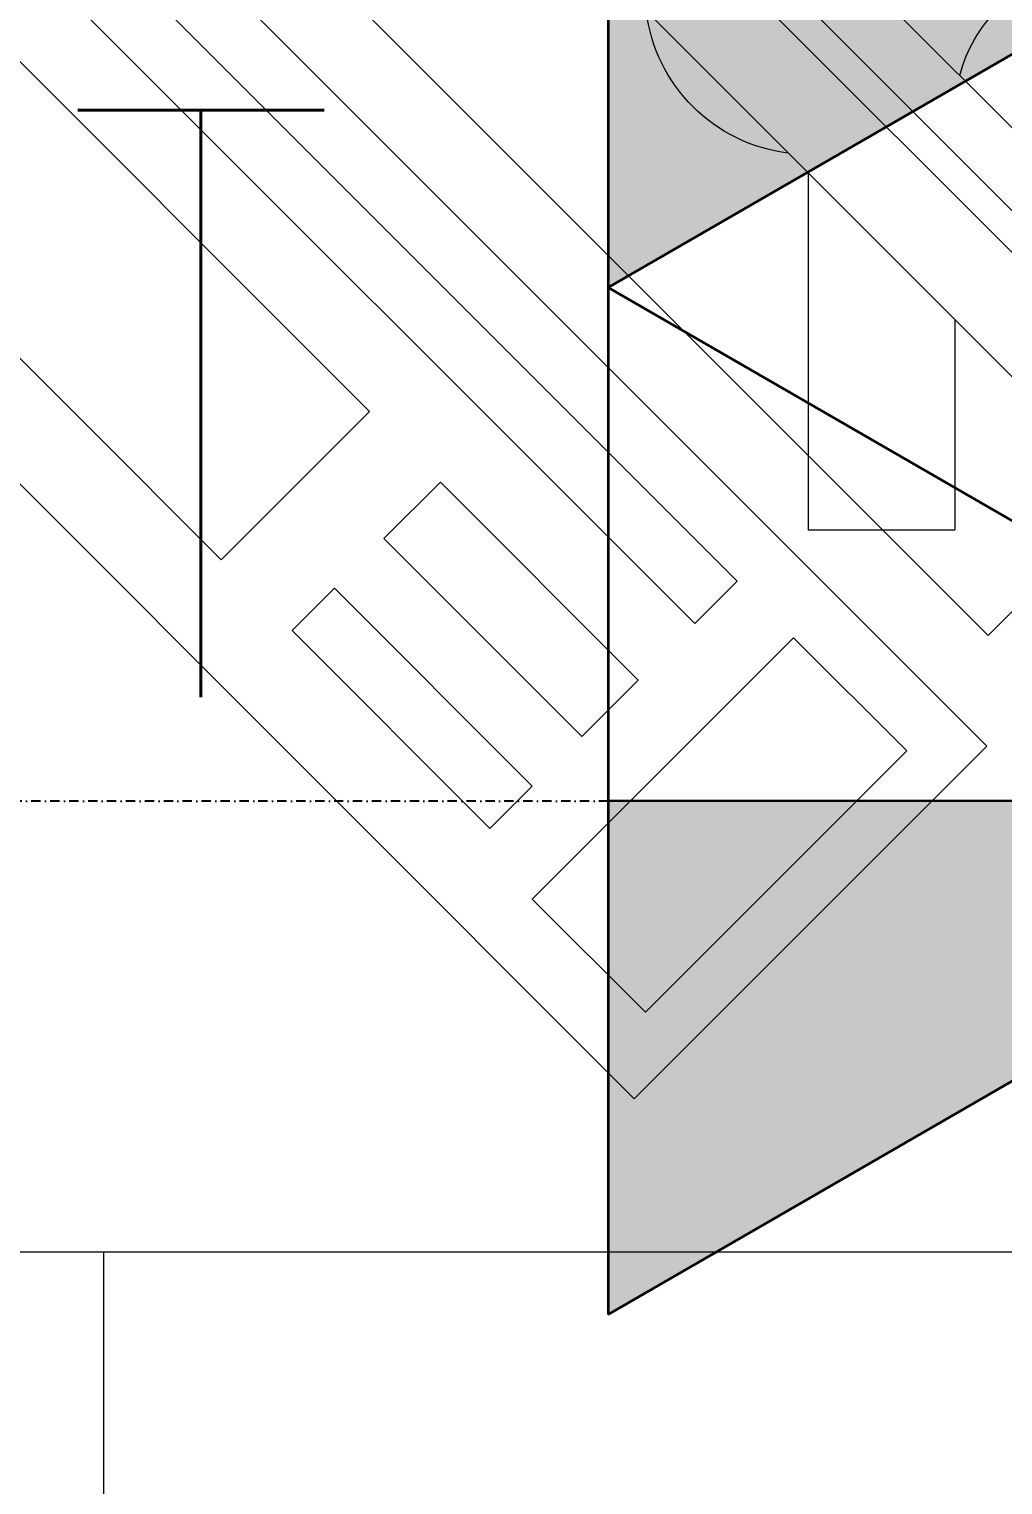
# Model space of a CAD drawing. Header units: inches. Extents: x -12418 to 57169, y -29325 to 19878.
# Drawn here: x 48317.4 to 48649.4, y 6348.1 to 6844.2 of the extents above; entities that cross this region are included whole.
import ezdxf

# ---------------------------------------------------------------- set-up
doc = ezdxf.new("R2010")
doc.units = ezdxf.units.IN
doc.header["$LTSCALE"] = 25
doc.header["$MEASUREMENT"] = 0
doc.linetypes.add('DASHDOT', pattern=[25.4, 12.7, -6.35, 0, -6.35])
doc.layers.get('0').update_dxf_attribs({"color": 8})
for name, color, linetype, lineweight in [('00-Ground Floor$0$LOADING', 253, 'Continuous', 5), ('E-LITE-CLNG-CNDT', 6, 'DASHDOT', 35), ('T-DATA-CLNG-COND', 51, 'DASHDOT', 25), ('T-DATA-DEVC-TYPE', 2, 'Continuous', 25), ('T-DATA-WALL @ 100', 33, 'Continuous', 35)]:
    doc.layers.add(name, color=color, linetype=linetype, lineweight=lineweight)
doc.styles.add('DC_Simplex', font='SIMPLEX.shx', dxfattribs={"width": 0.7})

# ---------------------------------------------------------------- blocks, each defined once
blk = doc.blocks.new('00-Ground Floor$0$ITCWLS1-P')
at = {"layer": '00-Ground Floor$0$LOADING'}
for p, q in [((-0.1699999999364366, 0.4500000000224986), (-0.1699999999982538, 2.177102942368947e-11)), ((5.8179239204037e-11, 0.4500000000006708), (0, -5.684341886080801e-14)), ((-0.3050894508817521, 0.4300000000222326, 5.3202569008301e-09), (-0.3050894508804873, 0.02000000002220759, 5.343067100739562e-09)), ((-0.265089450882698, 0.4300000000221189, 5.314275900412946e-09), (-0.2650894508814332, 0.0200000000220939, 5.33708610118977e-09)), ((-0.2949999999692636, 0.0263850739974032), (-0.2949999999146087, 0.409385074006309)), ((-0.1969999999965069, 0.0263850739865461), (-0.1969999999456604, 0.4093850739918139)), ((-0.3250894508822739, 0.3800000000193791, 5.32572680053689e-09), (-0.325089450880796, 0.07000000002517481, 5.343578302063889e-09)), ((-0.1969999999965069, 0.0263850739865461), (-0.2949999999728163, 0.0263850739974032)), ((-0.1699999999982538, 2.177102942368947e-11), (0, -5.684341886080801e-14))]:
    blk.add_line(p, q, dxfattribs=at)
at = {"layer": '00-Ground Floor$0$LOADING', "extrusion": (2.482808999990439e-10, -3.184080000000002e-10, -1)}
for p, q in [((-0.265089450881959, 0.1811879379461629), (-0.1790704612764387, 0.09516894834109735)), ((-0.2650894508817601, 0.110477259827519), (-0.2144258003355617, 0.05981360928160484)), ((-0.1790704612764387, 0.09516894834109735), (-0.2144258003355617, 0.05981360928160484))]:
    blk.add_line(p, q, dxfattribs=at)
at = {"layer": '00-Ground Floor$0$LOADING'}
for points in [[(-0.1291389324433112, 0.4089273506178301), (-0.1291389324869954, 0.09995759135557591), (-0.1495693688193853, 0.0999575913592139), (-0.1495693687722905, 0.4304734261704652)], [(-0.149568471824324, 0.0999575913592139), (-0.1495690132306038, 0.09995768589050158), (-0.1495695460430682, 0.09995784057798573), (-0.1495700616679869, 0.0999580554217232), (-0.1495705601055022, 0.09995831323413995), (-0.1495710241680115, 0.0999586226091651), (-0.1495714452618131, 0.09995897495298323), (-0.1495718147930063, 0.09995936167166519), (-0.1495721327618185, 0.09995977417167978), (-0.1495724507305738, 0.09996034135917853), (-0.1495726999493172, 0.09996092573419446), (-0.1495728718243754, 0.09996152729667074), (-0.1495729663555494, 0.09996212885920386), (-0.1495729921367399, 0.09996274760925417), (-0.1495729405743305, 0.09996335776543219), (-0.1495728202617954, 0.09996397651542566), (-0.1495726226055183, 0.09996458667166053), (-0.1495723390117689, 0.09996511948423858), (-0.1495720382305308, 0.09996560073420824), (-0.1495716858868263, 0.09996603042168317), (-0.1495713077617609, 0.0999663999529048), (-0.1495708780743144, 0.09996673510914889), (-0.1495703968242879, 0.09996703589047229), (-0.1495698640117951, 0.09996728510918729), (-0.1495692882305946, 0.09996750854668335), (-0.1495686866679762, 0.09996762026548822), (-0.1495680679180111, 0.09996765464046575), (-0.1495674319805573, 0.09996762026548822), (-0.1495667960429898, 0.09996750854668335), (-0.1495661772930532, 0.09996732807798026), (-0.1495655843242218, 0.09996707026550666), (-0.1495650343242687, 0.09996674370296432), (-0.1495645444805405, 0.09996633120294973), (-0.149564123386881, 0.0999659187028783), (-0.1495637624492474, 0.0999654202654483), (-0.1495634530742791, 0.0999648702654099), (-0.1495632124492658, 0.09996427729669222), (-0.1495630319805059, 0.09996365854669875), (-0.1495629288555165, 0.09996303120288985), (-0.1495629030742975, 0.09996240385925148), (-0.1495629632305508, 0.09996180229671836), (-0.149563074949242, 0.09996130385917468), (-0.1495632382304564, 0.09996082260920502), (-0.1495634530742791, 0.09996035854669572), (-0.1495637022930794, 0.0999599116717036), (-0.1495639858868287, 0.0999595077654476), (-0.1495643038555272, 0.09995912964046738), (-0.1495646476055015, 0.09995880307798188), (-0.1495650171368368, 0.09995851089041707), (-0.1495654124492773, 0.09995826167170208), (-0.1495658335431074, 0.09995804682796461), (-0.1495667015118443, 0.09995775464045664), (-0.1495675952618285, 0.09995760854667424), (-0.149568471824324, 0.0999575913592139)], [(-0.1495726226055183, 0.0999608827654015), (-0.1495727429180533, 0.09996131245293327), (-0.1495728374493126, 0.09996174214046505), (-0.1495728976055943, 0.09996217182793998), (-0.1495729147929694, 0.09996260151547176), (-0.1495728976055943, 0.09996303120288985), (-0.1495728374493126, 0.09996346089042163), (-0.1495727343243232, 0.09996389057795341), (-0.1495725882305123, 0.09996432026542834), (-0.1495633327618862, 0.09996436323416447), (-0.1495630921368729, 0.0999635038592146), (-0.1495630061992586, 0.09996263589039245), (-0.1495630233867757, 0.09996220620297436), (-0.1495630921368729, 0.09996176792174083), (-0.1495631866680469, 0.09996132964045046), (-0.1495633327618862, 0.0999608827654015), (-0.1495726226055183, 0.0999608827654015)], [(-0.149568471824324, 0.09995767729668614), (-0.1495701905741953, 0.09995820151544876), (-0.1495701991680107, 0.09995830464049504), (-0.1495701304180557, 0.0999583905779673), (-0.1495702335430167, 0.0999584507342206), (-0.1495703882305577, 0.09995844214046201), (-0.1495705515118289, 0.09995844214046201), (-0.14957066323052, 0.09995851089041707), (-0.1495703452618216, 0.09995850229671532), (-0.1495701819805788, 0.09995851089041707), (-0.1495700444805834, 0.09995857104669881), (-0.1495701304180557, 0.09995873432791313), (-0.1495702679179658, 0.09995883745295941), (-0.149570594480565, 0.09995892339048851), (-0.1495709640117866, 0.09995894917170745), (-0.1495711358868164, 0.09995896635916779), (-0.1495712991679738, 0.09995900073420216), (-0.1495707233867734, 0.09995900073420216), (-0.1495707233867734, 0.09995908667167441), (-0.1495709468243831, 0.09995925854667576), (-0.149571196042956, 0.09995937026548063), (-0.1495717632305684, 0.09995945620295288), (-0.149571660105579, 0.09995949057798725), (-0.1495715397929871, 0.09995948198417182), (-0.1495714280742959, 0.09995949057798725), (-0.1495713335429798, 0.09995953354672338), (-0.1495714366679692, 0.09995988589048466), (-0.1495717460429375, 0.0999599116717036), (-0.1495720726055367, 0.09995992026546219), (-0.1495719608867319, 0.09995996323419831), (-0.1495718319805235, 0.09995996323419831), (-0.149571556980618, 0.09995996323419831), (-0.1495715913555102, 0.09996010073416528), (-0.1495716772929825, 0.09996020385921156), (-0.1495719265118396, 0.09996039292167325), (-0.149572381980505, 0.09996039292167325), (-0.1495723218243938, 0.0999604530779834), (-0.1495722358868079, 0.09996046167162831), (-0.1495720468243178, 0.0999604530779834), (-0.1495720210430136, 0.09996052182793846), (-0.1495720468243178, 0.09996059057795037), (-0.1495720811993806, 0.09996066792166403), (-0.1495720726055367, 0.09996074526543453), (-0.149568574949285, 0.09996074526543453), (-0.1495685491680376, 0.09996069370299665), (-0.1495685835429867, 0.09996064214044509), (-0.1495686007306176, 0.09996058198419178), (-0.1495685491680376, 0.09996051323417987), (-0.1495636249492236, 0.09996051323417987), (-0.149563539011865, 0.09996071948421559), (-0.1495633929179974, 0.09996071948421559), (-0.1495637882304379, 0.09995994604668113), (-0.1495685147930317, 0.09995986010920888), (-0.1495684632305938, 0.0999597569841626), (-0.1495683858867949, 0.09995967964044894), (-0.1495682827618054, 0.09995961089049388), (-0.1495682054180634, 0.09995951635920619), (-0.1495654038554903, 0.09995949057798725), (-0.1495641577617732, 0.09995945620295288), (-0.1495658507305677, 0.0999594304216771), (-0.149565902293034, 0.09995939604669957), (-0.149565902293034, 0.09995932729663082), (-0.149565902293034, 0.099959249952974), (-0.14956593666804, 0.09995916401544491), (-0.1495658077618316, 0.09995906089045548), (-0.1495656616680208, 0.09995900932796076), (-0.1495654983867496, 0.09995899214044357), (-0.1495653351055353, 0.09995899214044357), (-0.1495649827618308, 0.09995902651547794), (-0.1495646476055015, 0.09995900073420216), (-0.149564879636813, 0.0999589405780057), (-0.1495651632304771, 0.0999589405780057), (-0.1495654382304963, 0.0999589405780057), (-0.1495656874492397, 0.09995888042166712), (-0.1495656530742906, 0.09995870854663735), (-0.1495656272930717, 0.09995851089041707), (-0.14956525776185, 0.09995851089041707), (-0.1495653608868395, 0.0999584507342206), (-0.1495654983867496, 0.0999584507342206), (-0.1495656530742906, 0.0999584507342206), (-0.1495657905742007, 0.0999583905779673), (-0.1495658077618316, 0.0999582960466796), (-0.1495657476056351, 0.09995820151544876), (-0.1495660483868733, 0.0999580554217232), (-0.1495663663555717, 0.09995793510921658), (-0.1495670280742445, 0.09995777182797383), (-0.1495676897930025, 0.09995768589050158), (-0.1495683515117889, 0.09995767729668614), (-0.149568471824324, 0.09995767729668614)], [(-0.1495706202617839, 0.09996450073424512), (-0.149570594480565, 0.0999646210466949), (-0.1495705772930478, 0.09996474995296012), (-0.1495723561992861, 0.09996479292175309), (-0.1495706202617839, 0.09996481010921343), (-0.1495705171367661, 0.09996490464044427), (-0.1495704913555471, 0.09996499057797337), (-0.1495705171367661, 0.09996507651544562), (-0.149570637449159, 0.09996507651544562), (-0.1495705601055022, 0.09996517964037821), (-0.1495706116679401, 0.0999652655779073), (-0.1495707233867734, 0.09996527417172274), (-0.1495709897930055, 0.0999652655779073), (-0.1495710585429606, 0.09996517964037821), (-0.1495711530743336, 0.09996511089042315), (-0.1495713593243408, 0.09996495620288215), (-0.1495713679180284, 0.09996503354670949), (-0.1495713249492781, 0.0999650937029628), (-0.1495712819805419, 0.09996515385915927), (-0.1495712733867549, 0.09996523979668837), (-0.1495720726055367, 0.0999652655779073), (-0.1495718921368052, 0.09996529135923993), (-0.1495716944805281, 0.09996529135923993), (-0.1495712991679738, 0.09996529995294168), (-0.1495711702617655, 0.09996548042170161), (-0.1495710499493725, 0.09996570385919767), (-0.1495711874493963, 0.09996575542169239), (-0.1495713679180426, 0.09996575542169239), (-0.1495717632305684, 0.09996575542169239), (-0.1495700444805834, 0.09996603901544177), (-0.1495700788555894, 0.09996596167172811), (-0.1495700874491774, 0.09996584995292324), (-0.1495699929180034, 0.0999658241717043), (-0.1495698640117951, 0.09996584995292324), (-0.149569786668053, 0.09996602182792458), (-0.1495697522929902, 0.09996613354672945), (-0.149569760886834, 0.09996624526542064), (-0.1495712991679738, 0.09996624526542064), (-0.1495698983867442, 0.09996627964045501), (-0.149569760886834, 0.09996642573418058), (-0.1495698124492719, 0.09996655464044579), (-0.1495698382305761, 0.09996662339040085), (-0.1495698382305761, 0.0999667093278731), (-0.1495707233867734, 0.09996673510914889), (-0.1495704655742429, 0.09996678667170045), (-0.1495701905741669, 0.09996678667170045), (-0.1495696147929948, 0.0999667952654022), (-0.1495695546368268, 0.09996688120287445), (-0.1495696147929948, 0.09996699292167932), (-0.1495697093242541, 0.09996701870301195), (-0.1495698382305761, 0.09996701870301195), (-0.149569760886834, 0.09996725073420976), (-0.1495687038556071, 0.09996750854668335), (-0.1495681624492136, 0.09996757729669525), (-0.149567612449232, 0.0999675687029935), (-0.1495674663555917, 0.09996748276546441), (-0.1495672944805335, 0.09996745698418863), (-0.149567122605589, 0.0999674226092111), (-0.1495670022929971, 0.09996728510918729), (-0.1495661429180473, 0.09996722495299082), (-0.1495669765117782, 0.09996716479668066), (-0.1495668046368337, 0.09996699292167932), (-0.1495666069805566, 0.09996687260922954), (-0.1495663921368475, 0.09996680385921763), (-0.149566160105536, 0.09996676948421168), (-0.149565197605483, 0.09996673510914889), (-0.1495662632305255, 0.09996673510914889), (-0.1495662202617893, 0.0999666147966991), (-0.1495662890117444, 0.09996658901542332), (-0.1495663319805942, 0.09996653745287176), (-0.1495664265117966, 0.09996642573418058), (-0.1495666069805566, 0.0999664687029167), (-0.149566658542966, 0.0999666147966991), (-0.1495667960429898, 0.09996673510914889), (-0.1495668905743059, 0.09996667495295242), (-0.149566864793087, 0.09996656323420439), (-0.1495668046368337, 0.09996646010921495), (-0.1495667015118158, 0.09996637417171428), (-0.1495665726056075, 0.0999663054217308), (-0.1495651374492581, 0.09996627964045501), (-0.1495646476055015, 0.09996627964045501), (-0.1495664007305493, 0.09996609917169508), (-0.1495664265117966, 0.09996602182792458), (-0.1495663749492167, 0.09996591010923339), (-0.1495662632305255, 0.0999658155779457), (-0.1495641577617732, 0.09996575542169239), (-0.1495661772930532, 0.09996575542169239), (-0.1495662804180711, 0.09996559214044964), (-0.1495663835430605, 0.09996560932790999), (-0.1495665124492405, 0.09996565229670296), (-0.1495665124492405, 0.09996572964041661), (-0.1495668046368337, 0.09996575542169239), (-0.149567122605589, 0.09996575542169239), (-0.1495671999492743, 0.09996568667173733), (-0.1495672858868602, 0.09996553198419633), (-0.1495671999492743, 0.09996536010919499), (-0.1495638483868191, 0.09996529995294168), (-0.1495664007305493, 0.09996522260922802), (-0.1495662632305255, 0.09996507651544562), (-0.1495663233868072, 0.0999648702654099), (-0.149563539011865, 0.09996481010921343), (-0.1495662804180711, 0.09996473276538609), (-0.1495663491680119, 0.0999646296404535), (-0.1495663663555433, 0.09996450073424512), (-0.1495665468242748, 0.09996450073424512), (-0.1495665897930252, 0.09996461245293631), (-0.1495666327617755, 0.09996474995296012), (-0.149566959324261, 0.0999647757342359), (-0.1495673202617525, 0.09996479292175309), (-0.1495673460429714, 0.09996450073424512), (-0.1495706202617839, 0.09996450073424512)], [(-0.1495707835429982, 0.09996536010919499), (-0.1495707749492112, 0.09996538589047077), (-0.1495707663556232, 0.09996540307793111), (-0.1495707147930432, 0.0999654288592069), (-0.14957066323052, 0.09996544604672408), (-0.1495706202617839, 0.09996547182794302), (-0.149570594480565, 0.09996544604672408), (-0.1495705772930478, 0.0999654202654483), (-0.1495705858867211, 0.09996538589047077), (-0.1495706030742383, 0.09996536010919499), (-0.1495706288555709, 0.09996534292173465), (-0.1495706546367899, 0.09996533432791921), (-0.1495706890118242, 0.09996533432791921), (-0.1495707233867734, 0.09996536010919499), (-0.1495707835429982, 0.09996536010919499)], [(-0.149570439793024, 0.09996536010919499), (-0.1495704054179754, 0.09996553198419633), (-0.1495703796367707, 0.09996562651542718), (-0.1495703280741907, 0.09996570385919767), (-0.1495700444805834, 0.09996570385919767), (-0.1495700444805834, 0.09996550620292055), (-0.1495701476055444, 0.09996551479673599), (-0.1495702249492297, 0.09996544604672408), (-0.1495703108868156, 0.09996536870295358), (-0.149570439793024, 0.09996536010919499)], [(-0.1495698983867442, 0.0999648702654099), (-0.1495698811991986, 0.09996500776543371), (-0.1495698038555702, 0.09996516245291787), (-0.1495696749492481, 0.09996521401541258), (-0.1495695202618208, 0.09996521401541258), (-0.1495691851056336, 0.09996522260922802), (-0.149569477292971, 0.09996498198421477), (-0.1495696577618162, 0.09996488745292709), (-0.1495698640117951, 0.0999648702654099), (-0.1495698983867442, 0.0999648702654099)], [(-0.1495697179179842, 0.09996536010919499), (-0.1495696663555179, 0.09996549760919038), (-0.1495695804180457, 0.09996565229670296), (-0.1495693397930324, 0.09996569526543908), (-0.149569090574218, 0.09996569526543908), (-0.149568574949285, 0.09996570385919767), (-0.1495685577617678, 0.09996560932790999), (-0.1495686007306176, 0.09996551479673599), (-0.1495687554180449, 0.09996536010919499), (-0.1495697179179842, 0.09996536010919499)], [(-0.1495692108868525, 0.09996633120294973), (-0.1495691851056336, 0.09996637417171428), (-0.1495691163555364, 0.09996638276544445), (-0.1495690476055813, 0.0999663999529048), (-0.1495690046367315, 0.0999664687029167), (-0.1495691507305992, 0.09996651167165282), (-0.1495692968241826, 0.09996648589040547), (-0.1495694429180219, 0.09996645151545636), (-0.1495696147929948, 0.09996645151545636), (-0.1495696405741853, 0.0999666147966991), (-0.1495694686992408, 0.09996665776543523), (-0.1495692710429637, 0.09996664057791804), (-0.1495688585430059, 0.0999666147966991), (-0.1495687983867811, 0.09996651167165282), (-0.149568574949285, 0.09996647729673214), (-0.1495684460430766, 0.09996645151545636), (-0.1495683257305416, 0.09996636557792726), (-0.1495692108868525, 0.09996633120294973)], [(-0.1495694171368029, 0.09996586714044042), (-0.1495693226055437, 0.09996597885921688), (-0.1495692280742276, 0.09996618510922417), (-0.1495684288555594, 0.09996618510922417), (-0.1495684116680138, 0.09996605620295895), (-0.1495684890118127, 0.09996590151541795), (-0.1495683429179735, 0.09996587573419902), (-0.1495684116680138, 0.09996585854673867), (-0.1495689186992593, 0.09996584995292324), (-0.1495694171368029, 0.09996586714044042)], [(-0.1495687554180449, 0.0999648702654099), (-0.1495686952617632, 0.09996507651544562), (-0.1495685405742506, 0.0999650937029628), (-0.1495683686992777, 0.0999651022967214), (-0.1495683515117605, 0.09996489604674252), (-0.1495685405742506, 0.0999648702654099), (-0.1495687554180449, 0.0999648702654099)], [(-0.1495685147930317, 0.09996000620299128), (-0.1495684890118127, 0.09996034995293712), (-0.1495637624492474, 0.09996037573415606), (-0.1495637624492474, 0.09996028979662697), (-0.1495637968242818, 0.09996019526545297), (-0.1495638741680239, 0.09996000620299128), (-0.1495685147930317, 0.09996000620299128)], [(-0.1495676897929741, 0.09995922417169822), (-0.1495678530742452, 0.0999592757341361), (-0.1495679476056182, 0.09995930151541188), (-0.1495680421367922, 0.09995934448420485), (-0.14956777573056, 0.09995939604669957), (-0.1495674749491798, 0.09995939604669957), (-0.1495668561992431, 0.09995939604669957), (-0.1495669163556101, 0.09995931010917047), (-0.1495670968242564, 0.09995926714049119), (-0.1495672858868602, 0.09995925854667576), (-0.1495674921368106, 0.09995925854667576), (-0.1495676897929741, 0.09995922417169822)], [(-0.149567612449232, 0.09996609917169508), (-0.149567715574193, 0.09996618510922417), (-0.1495676811993008, 0.09996618510922417), (-0.1495676296368629, 0.09996618510922417), (-0.1495676038556155, 0.09996618510922417), (-0.1495675780742829, 0.09996616792170698), (-0.1495675694806096, 0.09996614214037436), (-0.1495675694806096, 0.09996609917169508), (-0.149567612449232, 0.09996609917169508)], [(-0.1495673460429714, 0.0999648702654099), (-0.1495672515117974, 0.09996500776543371), (-0.1495671827618423, 0.09996517964037821), (-0.1495669765117782, 0.09996520542171083), (-0.1495667530742537, 0.09996522260922802), (-0.1495667530742537, 0.0999648702654099), (-0.1495673202617525, 0.0999648702654099), (-0.1495673460429714, 0.0999648702654099)]]:
    blk.add_lwpolyline(points, dxfattribs=at)
for points in [[(-0.1018984156073657, 0.4304734261639851), (-0.03039169360621941, 0.430473426156766), (-0.03039169363538008, 0.2294380549173525), (-0.1018984156364695, 0.2294380549245716)], [(-0.1018984156401075, 0.1953641349062991), (-0.07465770397172378, 0.195364134902718), (-0.07465770398562199, 0.09995759134710624), (-0.1018984156540057, 0.09995759135063054)], [(-0.0303916936390749, 0.19536413489908), (-0.05082212997157853, 0.19536413489908), (-0.05082212998445357, 0.09995759134392301), (-0.03039169365186467, 0.09995759134386617)], [(-0.149569440002665, 0.09996346430301628), (-0.149569438420798, 0.0999634824943314), (-0.1495694336751683, 0.09996349989472719), (-0.1495694257660034, 0.09996351650414681), (-0.1495694146930191, 0.09996353074080844), (-0.1495694012472768, 0.0999635433956314), (-0.1495693854287623, 0.09996355288672021), (-0.1495693688193569, 0.09996355921407485), (-0.1495693506279565, 0.09996356633240566), (-0.1495693340185653, 0.09996357582355131), (-0.1495693197819037, 0.09996358847837428), (-0.1495693079179858, 0.09996360350595523), (-0.1495692984269681, 0.0999636201154317), (-0.1495692920994713, 0.09996363830668997), (-0.149569288935794, 0.09996365728892442), (-0.1495692897267418, 0.09996367627110203), (-0.1495692936813384, 0.09996369525333648), (-0.1495693007996977, 0.09996371265373227), (-0.1495693102908433, 0.09996372926309505), (-0.1495693229455526, 0.09996374349981352), (-0.1495693379732472, 0.099963755363774), (-0.1495693553736004, 0.09996376406388663), (-0.1495693735648445, 0.09996377039135496), (-0.1495693925470505, 0.09996377276411295), (-0.1495698908304064, 0.09996377276411295), (-0.1495699074398544, 0.09996377197319362), (-0.1495699232583547, 0.09996376801859697), (-0.1495699382859073, 0.09996376090026615), (-0.149569951731678, 0.09996375219998299), (-0.1495699643864725, 0.09996374112705553), (-0.1495699738776466, 0.09996372768131323), (-0.1495699817868399, 0.09996371265373227), (-0.1495699865323559, 0.09996369683517514), (-0.1495699881143082, 0.09996368022575552), (-0.1495699873233605, 0.09996366361633591), (-0.1495699841595695, 0.09996364779777878), (-0.1495699778322432, 0.09996363277019782), (-0.1495699691320169, 0.09996361853353619), (-0.1495699580590042, 0.0999636066696894), (-0.1495699446132903, 0.09996359638762442), (-0.1495699303766287, 0.09996358847837428), (-0.1495699145581284, 0.09996358294188212), (-0.1495698916213541, 0.09996357661449906), (-0.1495698702663049, 0.09996356791430117), (-0.1495698497022602, 0.09996355525953504), (-0.1495698315108029, 0.09996354102287341), (-0.1495698149013549, 0.09996352441334011), (-0.1495698006646933, 0.0999635054311625), (-0.1495697895917374, 0.09996348486708939), (-0.1495697808916105, 0.0999634635121538), (-0.149569774564128, 0.099963440575209), (-0.1495697721913842, 0.09996341684745857), (-0.1495697247358692, 0.09996244400861087), (-0.1495697207812725, 0.09996237915277106), (-0.1495697191994338, 0.09996231350589824), (-0.1495697207812725, 0.09996224865000158), (-0.1495697247358692, 0.09996218300307191), (-0.1495697286904658, 0.09996214029314388), (-0.1495697365998012, 0.09996209837402148), (-0.1495697468817525, 0.09996205645495593), (-0.1495697595365755, 0.09996201532686655), (-0.1495697753550758, 0.09996197498963966), (-0.1495697935464193, 0.09996193623425143), (-0.1495698149013549, 0.09996189826989621), (-0.1495698378383565, 0.09996186188720912), (-0.1495698639389218, 0.09996182787745056), (-0.1495698916213541, 0.09996179465849764), (-0.149569922467407, 0.09996176381247324), (-0.1495699541044075, 0.09996173533914998), (-0.1495699881143082, 0.09996170923858472), (-0.1495700237059054, 0.09996168471985811), (-0.1495700616703459, 0.09996166336486567), (-0.1495700996347296, 0.09996164438268806), (-0.149570139971928, 0.0999616277732116), (-0.1495701803091549, 0.09996161353654998), (-0.1495702222282205, 0.09996160246362251), (-0.1495702641473144, 0.09996159455437237), (-0.1495703076481902, 0.09996158901788021), (-0.1495703503582035, 0.09996158664506538), (-0.1495703930681884, 0.09996158664506538), (-0.1495704365690642, 0.09996159059966203), (-0.1495704856066595, 0.09996159850896902), (-0.1495705338530797, 0.09996160958195333), (-0.1495705813086943, 0.09996162381861495), (-0.1495706279732474, 0.0999616412189539), (-0.1495706738469096, 0.09996166178302701), (-0.1495707062748295, 0.09996167839244663), (-0.1495707363301335, 0.09996169816560041), (-0.1495707655943477, 0.09996172031156902), (-0.1495707924858323, 0.09996174483023879), (-0.1495708162135543, 0.09996177172172338), (-0.1495708383594945, 0.09996180098596597), (-0.1495708573416721, 0.09996183183204721), (-0.1495708739510917, 0.09996186505094329), (-0.149570887396834, 0.09996189906081554), (-0.1495709063791537, 0.0999619599620587), (-0.1495709229885449, 0.09996202165427803), (-0.1495709364343156, 0.09996208492833603), (-0.1495709475072715, 0.09996214820233718), (-0.1495709554164932, 0.09996221147645201), (-0.1495709609529285, 0.09996227554148618), (-0.1495709625348809, 0.0999623396064635), (-0.1495709617439331, 0.09996240367144082), (-0.1495709585801421, 0.09996246773641815), (-0.149570887396834, 0.099963440575209), (-0.149570882651318, 0.09996346034836279), (-0.1495708755329304, 0.09996347853967791), (-0.1495708660418984, 0.09996349594001686), (-0.1495708541779948, 0.09996351175857399), (-0.1495708399413331, 0.09996352599523561), (-0.1495708241228328, 0.09996353785911083), (-0.1495708067224939, 0.09996354814120423), (-0.149570787740231, 0.09996355525953504), (-0.1495707687580534, 0.09996355921407485), (-0.1495707521486338, 0.09996356712338184), (-0.1495707379119438, 0.09996357661449906), (-0.1495707244662299, 0.09996358847837428), (-0.1495707141841507, 0.0999636027150359), (-0.1495707054839244, 0.09996361774261686), (-0.1495706991565555, 0.09996363435209332), (-0.1495706959929066, 0.09996365175243227), (-0.1495706959929066, 0.09996366994374739), (-0.1495706983656362, 0.09996368734408634), (-0.1495707031111806, 0.09996370395350596), (-0.1495707110204592, 0.09996371977206309), (-0.1495707213025241, 0.09996373400872471), (-0.1495707339572334, 0.09996374666349084), (-0.149570748193895, 0.09996375694555582), (-0.149570764012509, 0.09996376564578213), (-0.1495707806219571, 0.09996377039135496), (-0.1495707980222676, 0.09996377355503228), (-0.1495708162135543, 0.09996377276411295), (-0.1495715517745566, 0.09996377276411295), (-0.1495715707568195, 0.09996377039135496), (-0.1495715889481062, 0.0999637648548628), (-0.1495716055574974, 0.09996375694555582), (-0.1495716213760119, 0.09996374587262835), (-0.1495716348217684, 0.09996373321780538), (-0.1495716466856436, 0.09996371819016758), (-0.1495716553858699, 0.09996370158074797), (-0.149571661713253, 0.09996368338948969), (-0.1495716648769303, 0.09996366440725524), (-0.1495716656678212, 0.09996364542502079), (-0.1495716632950916, 0.09996362644278634), (-0.1495716577586563, 0.09996360825152806), (-0.14957164905843, 0.09996359164210844), (-0.149571638776365, 0.09996357582355131), (-0.149571625330708, 0.09996356237786586), (-0.1495716103030418, 0.09996355051396222), (-0.1495715929027028, 0.0999635418137359), (-0.1495715755023355, 0.09996353548638126), (-0.1495715588929443, 0.09996352757707427), (-0.149571543074444, 0.0999635172950093), (-0.149571530419621, 0.09996350384932384), (-0.1495715193466083, 0.09996348882168604), (-0.149571510646382, 0.09996347221232327), (-0.1495715059008944, 0.09996345402100815), (-0.149571503528108, 0.09996343582963618), (-0.1495715043190557, 0.09996341684745857), (-0.1495715517745566, 0.09996244400861087), (-0.1495715573111056, 0.0999623759890369), (-0.1495715588929443, 0.0999623071785436), (-0.1495715581019965, 0.09996223836799345), (-0.1495715533563668, 0.09996216955738646), (-0.1495715462380929, 0.09996210074683631), (-0.1495715351651086, 0.09996203272726234), (-0.1495715209284469, 0.09996196549855085), (-0.1495715043190557, 0.09996189906081554), (-0.1495714892914464, 0.09996185555985448), (-0.1495714718911074, 0.09996181364078893), (-0.1495714521178968, 0.09996177330356204), (-0.1495714291811225, 0.09996173375725448), (-0.149571403871505, 0.09996169658376175), (-0.1495713761890727, 0.09996166020118835), (-0.1495713461339108, 0.09996162698229227), (-0.1495713137059056, 0.09996159455437237), (-0.1495712796961186, 0.0999615652900161), (-0.1495712433135168, 0.09996153760761217), (-0.1495712053491332, 0.09996151308888557), (-0.1495711658028256, 0.09996149094303064), (-0.1495711246747078, 0.09996147196079619), (-0.1495710503275802, 0.09996144190557743), (-0.1495709759805948, 0.09996141580506901), (-0.1495708992607661, 0.09996139286818106), (-0.1495708225409942, 0.09996137309508413), (-0.1495707450302177, 0.099961357276527), (-0.1495706667286356, 0.09996134383084154), (-0.1495705876360205, 0.09996133433975274), (-0.1495705085434054, 0.09996132801234126), (-0.1495704294508187, 0.09996132484866393), (-0.1495703495672558, 0.09996132563952642), (-0.1495702704747828, 0.09996132959417992), (-0.1495702103643168, 0.09996133750343006), (-0.1495701510449408, 0.09996134857641437), (-0.1495700925164556, 0.099961362813076), (-0.1495700347788613, 0.09996138021341494), (-0.1495699778322432, 0.09996139998651188), (-0.1495699216765161, 0.09996142213248049), (-0.1495698671025991, 0.09996144823304576), (-0.1495698196469846, 0.09996147116987686), (-0.1495697737732371, 0.09996149806136145), (-0.1495697294814136, 0.09996152732560404), (-0.1495696875623196, 0.09996155975358079), (-0.1495696480160404, 0.09996159455437237), (-0.1495696100516568, 0.0999616317278651), (-0.1495695752508652, 0.09996167206509199), (-0.1495695428229453, 0.0999617139841007), (-0.1495695135587312, 0.09996175748506175), (-0.1495694874581659, 0.09996180414964329), (-0.1495694621484915, 0.09996185476887831), (-0.1495694407935559, 0.09996190697006568), (-0.1495694210203453, 0.0999619599620587), (-0.149569405201845, 0.09996201374497105), (-0.1495693917561027, 0.09996206831891641), (-0.1495693806832321, 0.09996212447464359), (-0.1495693735648445, 0.0999621798393946), (-0.1495693688193569, 0.09996223678615479), (-0.1495693672375182, 0.09996229294188197), (-0.1495693688193569, 0.0999623490975523)], [(-0.1495665689417365, 0.099963440575209), (-0.1495665673598978, 0.09996345876658097), (-0.1495665626143534, 0.09996347616691992), (-0.1495665547050749, 0.09996349277639638), (-0.1495665436321758, 0.099963507013058), (-0.1495665301864619, 0.09996351966782413), (-0.149566514367848, 0.09996352915896978), (-0.1495664977583999, 0.09996353548638126), (-0.1495664795671416, 0.0999635418137359), (-0.1495664621668027, 0.09996355051396222), (-0.1495664463483024, 0.09996356158688968), (-0.1495664329025885, 0.09996357503263198), (-0.1495664218295758, 0.09996359085113227), (-0.1495664131293495, 0.09996360825152806), (-0.1495664068020233, 0.09996362644278634), (-0.1495664044292653, 0.09996364542502079), (-0.1495664044292653, 0.09996366519811772), (-0.1495664083838619, 0.09996368418040902), (-0.1495664147111881, 0.0999637023716673), (-0.1495664242023622, 0.09996371898114376), (-0.1495664360662374, 0.09996373400872471), (-0.1495664503028991, 0.09996374745446701), (-0.1495664661213993, 0.09996375773653199), (-0.1495664835217383, 0.09996376564578213), (-0.1495665025040296, 0.09996377118221744), (-0.1495665214862356, 0.09996377276411295), (-0.1495672333194022, 0.09996377276411295), (-0.149567249928964, 0.09996377197319362), (-0.1495672657474643, 0.09996376801859697), (-0.1495672807750168, 0.09996376090026615), (-0.1495672942207875, 0.09996375219998299), (-0.1495673068756105, 0.09996374112705553), (-0.149567316366614, 0.09996372768131323), (-0.1495673242759494, 0.09996371265373227), (-0.149567329021437, 0.09996369683517514), (-0.1495673306032756, 0.09996368022575552), (-0.1495673298123847, 0.09996366361633591), (-0.149567326648679, 0.09996364779777878), (-0.1495673203213528, 0.09996363277019782), (-0.1495673116211265, 0.09996361853353619), (-0.1495673005481137, 0.0999636066696894), (-0.1495672871023999, 0.09996359638762442), (-0.1495672728657382, 0.09996358847837428), (-0.1495672570472379, 0.09996358294188212), (-0.149567239646899, 0.09996357819636614), (-0.149567223037451, 0.09996357028705916), (-0.1495672080098984, 0.09996356000505102), (-0.1495671945641277, 0.09996354735022805), (-0.1495671827002525, 0.09996353311356643), (-0.1495671740000262, 0.0999635172950093), (-0.1495671668817522, 0.09996350068564652), (-0.1495671629270134, 0.0999634824943314), (-0.1495671621361225, 0.09996346430301628), (-0.1495671621361225, 0.09996282365312936), (-0.1495682061582784, 0.09996282365312936), (-0.1495682061582784, 0.09996346430301628), (-0.1495682045764397, 0.0999634824943314), (-0.1495682014127624, 0.09996350068564652), (-0.1495681942943747, 0.09996351808598547), (-0.1495681855942479, 0.09996353390448576), (-0.14956817373033, 0.09996354814120423), (-0.1495681602846162, 0.09996356000505102), (-0.1495681452570068, 0.09996357028705916), (-0.1495681286476156, 0.09996357819636614), (-0.1495681112472766, 0.09996358294188212), (-0.1495680954286627, 0.09996358847837428), (-0.1495680804010533, 0.09996359559670509), (-0.1495680669553394, 0.09996360587877007), (-0.1495680558824688, 0.09996361853353619), (-0.1495680463912947, 0.09996363197927849), (-0.1495680400639685, 0.09996364779777878), (-0.1495680361092298, 0.09996366361633591), (-0.1495680353183388, 0.09996368022575552), (-0.1495680376910684, 0.09996369683517514), (-0.1495680424367265, 0.0999637134446516), (-0.1495680503458914, 0.09996372768131323), (-0.1495680598370654, 0.09996374112705553), (-0.1495680724918884, 0.09996375299098759), (-0.1495680867285358, 0.09996376169118548), (-0.1495681017561026, 0.09996376801859697), (-0.1495681183655506, 0.09996377197319362), (-0.1495681349749418, 0.09996377276411295), (-0.1495688705359441, 0.09996377276411295), (-0.1495688863545581, 0.09996377197319362), (-0.1495689021730584, 0.09996376722762079), (-0.1495689172006678, 0.09996376090026615), (-0.1495689306463817, 0.09996375140906366), (-0.1495689425102, 0.0999637403361362), (-0.149568952792265, 0.0999637268903939), (-0.1495689599106527, 0.09996371265373227), (-0.1495689646561402, 0.09996369683517514), (-0.1495689662379789, 0.09996368022575552), (-0.149568965447088, 0.09996366440725524), (-0.1495689622833822, 0.09996364779777878), (-0.1495689559559139, 0.09996363277019782), (-0.1495689472558297, 0.09996361932445552), (-0.1495689369737647, 0.0999636066696894), (-0.149568923527994, 0.09996359638762442), (-0.1495689092913324, 0.09996358847837428), (-0.1495688942637798, 0.09996358294188212), (-0.1495688776543318, 0.09996357503263198), (-0.1495688626267793, 0.09996356395970452), (-0.1495688491810085, 0.09996355130488155), (-0.1495688381080527, 0.09996353627730059), (-0.1495688301988309, 0.09996351966782413), (-0.1495688246622819, 0.09996350147656585), (-0.1495688222895524, 0.09996348328525073), (-0.1495688230804433, 0.09996346430301628), (-0.1495688230804433, 0.09996173296633515), (-0.1495688214986046, 0.0999617139841007), (-0.149568823871391, 0.09996169500192309), (-0.1495688286168786, 0.0999616776015273), (-0.1495688373171049, 0.09996166020118835), (-0.1495688483901176, 0.0999616451736074), (-0.1495688618358315, 0.09996163251872758), (-0.1495688768634409, 0.09996162144585696), (-0.1495688942637798, 0.09996161432752615), (-0.1495689124550381, 0.099961608791034), (-0.149568929064543, 0.09996160009086452), (-0.1495689440921524, 0.09996158901788021), (-0.1495689567468617, 0.09996157557208107), (-0.1495689670289266, 0.09996155975358079), (-0.1495689749382052, 0.099961542353185), (-0.1495689788928019, 0.09996152416192672), (-0.1495689804746405, 0.09996150597055475), (-0.1495689781018825, 0.09996148698837715), (-0.1495689733563665, 0.09996146879711887), (-0.1495689646561402, 0.09996145218767083), (-0.1495689535831559, 0.09996143716006145), (-0.1495689401374136, 0.09996142450523848), (-0.1495689243189418, 0.0999614134322826), (-0.1495689069186028, 0.0999614063139802), (-0.1495688887273161, 0.09996140156840738), (-0.1495688705359441, 0.09996140077748805), (-0.1495681587027775, 0.09996140077748805), (-0.1495681397205715, 0.09996140235932671), (-0.1495681223201188, 0.0999614063139802), (-0.1495681049197799, 0.0999614142231735), (-0.1495680898922274, 0.09996142450523848), (-0.1495680764464566, 0.09996143795103762), (-0.1495680653735008, 0.09996145297856174), (-0.149568057464279, 0.0999614695880382), (-0.14956805192773, 0.09996148698837715), (-0.1495680503458914, 0.09996150597055475), (-0.1495680511368391, 0.09996152416192672), (-0.1495680558824688, 0.099961542353185), (-0.1495680630007143, 0.09996155975358079), (-0.1495680732827793, 0.09996157478116174), (-0.1495680859376307, 0.09996158901788021), (-0.1495681001742923, 0.09996160009086452), (-0.1495681167836835, 0.09996160800005782), (-0.1495681349749418, 0.09996161432752615), (-0.1495681500025512, 0.09996161907304213), (-0.1495681642392128, 0.09996162698229227), (-0.1495681768940074, 0.09996163647343792), (-0.1495681871761008, 0.09996164912820404), (-0.1495681958763271, 0.09996166257394634), (-0.1495682014127624, 0.0999616776015273), (-0.1495682053673306, 0.09996169262910826), (-0.1495682061582784, 0.09996170923858472), (-0.1495682061582784, 0.09996253891983997), (-0.1495671621361225, 0.09996253891983997), (-0.1495671621361225, 0.09996170923858472), (-0.1495671629270134, 0.0999616910472696), (-0.1495671668817522, 0.09996167285601132), (-0.1495671740000262, 0.09996165624653486), (-0.1495671827002525, 0.09996164042803457), (-0.1495671945641277, 0.09996162619137294), (-0.1495672080098984, 0.09996161353654998), (-0.149567223037451, 0.09996160325454184), (-0.149567239646899, 0.0999615953452917), (-0.1495672570472379, 0.09996159059966203), (-0.1495672728657382, 0.09996158506322672), (-0.1495672871023999, 0.09996157715391973), (-0.1495673005481137, 0.09996156766283093), (-0.1495673116211265, 0.09996155500795112), (-0.1495673211122437, 0.09996154077128949), (-0.1495673274395983, 0.09996152574376538), (-0.1495673306032756, 0.09996150913428892), (-0.1495673313942234, 0.0999614925248693), (-0.1495673298123847, 0.09996147670636901), (-0.1495673250668403, 0.0999614600969494), (-0.1495673171575618, 0.09996144586023092), (-0.1495673068756105, 0.09996143241454547), (-0.1495672950116784, 0.09996142134156116), (-0.1495672807750168, 0.09996141185047236), (-0.1495672657474643, 0.09996140552306088), (-0.149567249928964, 0.09996140156840738), (-0.1495672333194022, 0.09996140077748805), (-0.1495665214862356, 0.09996140077748805), (-0.1495665040858682, 0.09996140235932671), (-0.149566488267368, 0.09996140789581887), (-0.1495664732398154, 0.09996141580506901), (-0.1495664597940731, 0.09996142608713399), (-0.1495664487210888, 0.09996143874190011), (-0.1495664392299147, 0.09996145297856174), (-0.1495664329025885, 0.09996146879711887), (-0.1495664297387975, 0.09996148540653849), (-0.1495664289478498, 0.0999615020159581), (-0.1495664313207499, 0.09996151941632547), (-0.1495664360662374, 0.09996153523485418), (-0.1495664439754592, 0.09996155026243514), (-0.149566455048415, 0.09996156370817744), (-0.149566467703238, 0.09996157478116174), (-0.1495664819398996, 0.09996158427230739), (-0.1495664977583999, 0.09996159059966203), (-0.1495665135769002, 0.09996159929988835), (-0.1495665286045096, 0.09996161037287266), (-0.1495665412593326, 0.09996162302769562), (-0.1495665515413975, 0.09996163805527658), (-0.1495665602416238, 0.0999616546646962), (-0.1495665657780592, 0.09996167206509199), (-0.1495665689417365, 0.09996169025635027), (-0.1495665689417365, 0.09996170923858472)], [(-0.1495644524241868, 0.09996370711724012), (-0.149564521234737, 0.09996373321780538), (-0.1495645900452871, 0.09996375615469333), (-0.1495646604376759, 0.09996377592784711), (-0.149564731620984, 0.09996379253720988), (-0.1495648035952115, 0.09996380677387151), (-0.1495648755695527, 0.09996381705593649), (-0.1495649483348132, 0.0999638241742673), (-0.1495650210999884, 0.0999638281289208), (-0.1495650938651352, 0.09996382891984013), (-0.1495651674211729, 0.09996382654708214), (-0.1495652401863481, 0.09996382021964223), (-0.1495652947602366, 0.0999638146831785), (-0.1495653485431774, 0.09996380598300902), (-0.1495654015352272, 0.09996379332818606), (-0.1495654545271776, 0.09996377830054826), (-0.1495655059374883, 0.09996376090026615), (-0.1495655565567802, 0.0999637403361362), (-0.149565606385039, 0.09996371660832892), (-0.1495656538406536, 0.09996368971687275), (-0.1495657005052635, 0.09996366124357792), (-0.149565745587978, 0.0999636296065205), (-0.1495657882979629, 0.09996359559670509), (-0.1495658286351897, 0.09996355921407485), (-0.149565867390578, 0.09996352045874346), (-0.1495659045640139, 0.09996347933065408), (-0.1495659385738861, 0.09996343662061236), (-0.1495659702108867, 0.09996339232873197), (-0.1495659994751577, 0.09996334566415044), (-0.1495660192482262, 0.09996330453600422), (-0.1495660358577879, 0.09996326261693866), (-0.1495660493035018, 0.09996321832511512), (-0.1495660603763724, 0.09996317403329158), (-0.1495660674947601, 0.09996312895037818), (-0.1495660706584374, 0.09996308307671598), (-0.1495660714493852, 0.0999630379939731), (-0.1495660682857078, 0.0999629921203109), (-0.1495660627491588, 0.09996294703751119), (-0.1495660532580985, 0.09996290195476831), (-0.1495660398123846, 0.0999628584538641), (-0.1495660239938843, 0.09996281574382238), (-0.1495660050115646, 0.09996277382475682), (-0.149565983656629, 0.09996273348747309), (-0.1495659583470115, 0.09996269552311787), (-0.1495659306646075, 0.09996265914051605), (-0.1495659006094456, 0.09996262433975289), (-0.1495658681815257, 0.09996259270269547), (-0.1495658333807341, 0.0999625626475904), (-0.1495657922525595, 0.09996252863774657), (-0.1495657487516837, 0.0999624962097414), (-0.1495657044598602, 0.09996246694549882), (-0.1495656577952502, 0.09996244005407107), (-0.1495656095487163, 0.09996241632620695), (-0.1495655605113768, 0.09996239497121451), (-0.1495655098921134, 0.09996237678001307), (-0.1495654584818737, 0.09996236175237527), (-0.1495654062807716, 0.0999623490975523), (-0.1495649317253083, 0.09996227791430101), (-0.1495648945518724, 0.09996227000499402), (-0.1495648589600194, 0.09996225814114723), (-0.1495648233684221, 0.09996224469540493), (-0.1495647901494692, 0.09996222729500914), (-0.1495647577215493, 0.09996220831283154), (-0.1495647268754965, 0.09996218616686292), (-0.1495646976112255, 0.0999621624389988), (-0.1495646707197693, 0.09996213554757105), (-0.1495646517375633, 0.09996211419257861), (-0.1495646351280584, 0.09996209046482818), (-0.1495646216822877, 0.09996206515518224), (-0.1495646106094455, 0.09996203905467382), (-0.1495646019092192, 0.0999620113722699), (-0.1495645963727839, 0.09996198289894664), (-0.1495645932089928, 0.09996195442562339), (-0.1495645939998838, 0.09996192595230013), (-0.1495645971636748, 0.09996189747892004), (-0.1495646027001101, 0.09996186900553994), (-0.1495646121912841, 0.09996184132319286), (-0.1495646240551878, 0.09996181522262759), (-0.1495646382918494, 0.09996179070395783), (-0.1495646549012406, 0.09996176697609371), (-0.1495646738834466, 0.09996174562110127), (-0.1495646952384959, 0.09996172584800433), (-0.1495647181752702, 0.09996170923858472), (-0.149564754557872, 0.09996168551077744), (-0.1495647933132602, 0.0999616657376805), (-0.1495648328594825, 0.09996164754636538), (-0.1495648731968231, 0.09996163251872758), (-0.1495649151158602, 0.09996161986396146), (-0.1495649570349258, 0.09996161037287266), (-0.1495650005358584, 0.09996160404543275), (-0.1495650432458149, 0.09996160009086452), (-0.1495650867467475, 0.09996159929988835), (-0.1495651302476233, 0.09996160088172701), (-0.1495651737486412, 0.09996160641821916), (-0.1495652164586261, 0.09996161432752615), (-0.1495652647050747, 0.09996162460953428), (-0.1495653113696562, 0.09996163726435725), (-0.149565358034323, 0.09996165387372002), (-0.1495654039079852, 0.09996167285601132), (-0.1495654474088894, 0.09996169421100376), (-0.149565490118988, 0.09996171872967352), (-0.1495655312471627, 0.09996174562110127), (-0.1495655707934418, 0.09996177567632003), (-0.1495656079668777, 0.09996180731337745), (-0.1495656435585886, 0.09996184132319286), (-0.1495656767774278, 0.09996187770576626), (-0.1495657076235375, 0.09996191567023516), (-0.1495657360968607, 0.09996195600746205), (-0.1495657621973976, 0.0999619979265276), (-0.1495657859252049, 0.09996204063651248), (-0.1495657938343982, 0.09996205566409344), (-0.1495658049074109, 0.09996206910983574), (-0.1495658183531248, 0.09996208018282005), (-0.1495658333807341, 0.09996208809201335), (-0.1495658555266743, 0.099962097583159), (-0.1495658784634486, 0.09996210391057048), (-0.1495659014003365, 0.0999621070742478), (-0.1495659259190631, 0.09996210786516713), (-0.1495659496467852, 0.0999621054923523), (-0.1495659725836731, 0.09996209995591698), (-0.1495659947296133, 0.09996209204666684), (-0.1495660160845489, 0.09996208097368253), (-0.1495660358577879, 0.09996206752799708), (-0.1495660540490462, 0.09996205250035928), (-0.1495660698675465, 0.099962034309101), (-0.1495660833132604, 0.09996201453594722), (-0.1495660943862731, 0.09996199318095478), (-0.1495661007135993, 0.09996197024412368), (-0.149566104668196, 0.0999619465163164), (-0.149566104668196, 0.0999619219975898), (-0.1495661007135993, 0.09996189826989621), (-0.1495660943862731, 0.09996187533295142), (-0.1495660754039818, 0.09996183262296654), (-0.1495660540490462, 0.09996179149482032), (-0.1495660295303196, 0.0999617519485696), (-0.1495660018478873, 0.09996171477507687), (-0.1495659710018344, 0.09996167997434213), (-0.1495659385738861, 0.09996164675538921), (-0.1495659029821752, 0.09996161670028414), (-0.1495658658087393, 0.09996158901788021), (-0.1495658270533511, 0.09996156449909677), (-0.1495657859252049, 0.09996154314410433), (-0.1495657234420094, 0.09996150992526509), (-0.1495656601680366, 0.09996147987004633), (-0.1495655953120831, 0.09996145297856174), (-0.149565529665324, 0.0999614292508113), (-0.1495654632273897, 0.09996140789581887), (-0.1495653952077589, 0.09996138970456059), (-0.1495653263972088, 0.09996137546789896), (-0.1495652575866586, 0.09996136360399532), (-0.1495651879853028, 0.09996135490382585), (-0.149565117592914, 0.0999613493673337), (-0.149565047991473, 0.09996134778549504), (-0.1495649775990557, 0.09996134857641437), (-0.1495649079976147, 0.09996135332198719), (-0.1495648550054227, 0.09996136044028958), (-0.1495648028043206, 0.09996136993140681), (-0.1495647506032753, 0.0999613833771491), (-0.1495646999839835, 0.09996139919564939), (-0.1495646501556109, 0.09996141738690767), (-0.1495646011182714, 0.09996143874190011), (-0.149564553662799, 0.09996146246970739), (-0.1495645069980753, 0.09996148936119198), (-0.1495644627062518, 0.09996151862543456), (-0.1495644192053476, 0.09996154947151581), (-0.1495643780772014, 0.09996158348133122), (-0.1495643385309222, 0.09996161907304213), (-0.1495643013574863, 0.09996165703745419), (-0.149564265765747, 0.09996169737468108), (-0.1495642333377134, 0.09996173929374663), (-0.1495642024916606, 0.09996178279465084), (-0.1495641740183089, 0.09996182787745056), (-0.149564148708663, 0.09996187533295142), (-0.1495641289354808, 0.09996191725207382), (-0.1495641123260327, 0.0999619599620587), (-0.1495640988803189, 0.09996200504485842), (-0.1495640885983391, 0.09996205012760129), (-0.1495640806890322, 0.09996209521034416), (-0.1495640767344355, 0.09996214187498254), (-0.1495640759435446, 0.09996218774870158), (-0.1495640775253833, 0.09996223441333996), (-0.1495640830618186, 0.099962280287059), (-0.1495640909710971, 0.0999623261607212), (-0.1495641028350008, 0.09996237124352092), (-0.1495641170716624, 0.09996241474442513), (-0.1495641344720013, 0.0999624582452725), (-0.149564155036046, 0.09996249937347557), (-0.149564177972934, 0.09996253971070246), (-0.1495642040734708, 0.09996257846603385), (-0.1495642325468225, 0.09996261484866409), (-0.149564263392989, 0.09996264964939883), (-0.1495642966118567, 0.09996268207737558), (-0.1495643314126482, 0.09996271213253749), (-0.1495643685860841, 0.09996273981494141), (-0.1495644073414724, 0.09996276512455893), (-0.1495644484695902, 0.09996278727049912), (-0.1495644903886841, 0.09996280704359606), (-0.1495645338895599, 0.09996282365312936), (-0.1495645781813835, 0.09996283709887166), (-0.14956462326424, 0.0999628473808798), (-0.1495649554530871, 0.0999628948364375), (-0.1495650574824765, 0.09996292014608343), (-0.1495651587209466, 0.09996294782843052), (-0.149565259168611, 0.09996297946548793), (-0.1495653588252708, 0.09996301347530334), (-0.1495653825529359, 0.09996302533915014), (-0.1495654039079852, 0.09996303957581176), (-0.1495654244720015, 0.09996305697620755), (-0.1495654426633735, 0.09996307595838516), (-0.1495654576909828, 0.0999630973133776), (-0.1495654711367251, 0.09996312025026555), (-0.1495654806277571, 0.09996314397807282), (-0.14956548774623, 0.09996316928771876), (-0.1495654924917744, 0.09996319538828402), (-0.1495654932826653, 0.09996322148879244), (-0.1495654909099358, 0.0999632475893577), (-0.1495654853735005, 0.09996327368986613), (-0.1495654774640514, 0.09996329820853589), (-0.1495654648092568, 0.09996333380018996), (-0.1495654489907565, 0.09996336781006221), (-0.1495654307994982, 0.09996340023803896), (-0.1495654102353683, 0.0999634310841202), (-0.1495653872985656, 0.09996346113933896), (-0.1495653619889481, 0.09996348882168604), (-0.14956533430653, 0.09996351413138882), (-0.1495653058332209, 0.09996353706821992), (-0.1495652741962061, 0.09996355842321236), (-0.1495652417681583, 0.09996357661452748), (-0.1495652085493475, 0.09996359243302777), (-0.1495651729576082, 0.09996360587877007), (-0.149565137366011, 0.09996361616072136), (-0.1495651009834091, 0.09996362407002835), (-0.1495650638099733, 0.09996362881560117), (-0.1495650266364237, 0.09996363039738299), (-0.1495649847173581, 0.09996362881560117), (-0.1495649435892119, 0.09996362327905217), (-0.1495649024610373, 0.09996361457893954), (-0.1495648621236967, 0.09996360350595523), (-0.149564822577517, 0.0999635892692936), (-0.1495647846130339, 0.09996357265987399), (-0.1495647474394843, 0.09996355288672021), (-0.1495647118478871, 0.09996353074080844), (-0.1495646786289342, 0.09996350622208183), (-0.1495646469919336, 0.09996347853967791), (-0.1495646169367717, 0.09996344927549217), (-0.1495645892543962, 0.0999634176383779), (-0.1495645647356696, 0.09996338441948183), (-0.1495645417988953, 0.09996334961874709), (-0.1495645220256847, 0.09996331244519752), (-0.1495645046253458, 0.0999632744808423), (-0.1495644943432808, 0.09996325787136584), (-0.1495644816884578, 0.09996324284378488), (-0.1495644674517962, 0.09996322939804259), (-0.1495644508423482, 0.09996321911603445), (-0.1495644326510899, 0.09996321120678431), (-0.1495644136689123, 0.09996320646115464), (-0.149564394686621, 0.0999632040884535), (-0.149564374913524, 0.09996320567029215), (-0.1495643551404271, 0.09996320962494565), (-0.1495643369490836, 0.09996321674324804), (-0.1495643203396355, 0.09996322623436527), (-0.149564305312083, 0.09996323888918823), (-0.1495642918663123, 0.09996325312584986), (-0.1495642815842473, 0.09996326973526948), (-0.1495642728841631, 0.09996328792652776), (-0.1495642681385334, 0.0999633069087622), (-0.149564265765747, 0.09996332668185914), (-0.1495642673475857, 0.09996334566415044), (-0.1495642910754214, 0.09996353548638126), (-0.1495642934481509, 0.09996355763229303), (-0.1495642997756477, 0.0999635797782048), (-0.1495643084757603, 0.09996360034227791), (-0.1495643195487304, 0.09996361932445552), (-0.1495643329944869, 0.0999636375157138), (-0.1495643488129872, 0.09996365333427093), (-0.1495643662132977, 0.09996366678001323), (-0.1495643859865368, 0.09996367785299753)], [(-0.1495693688228954, 0.0726986175322395), (-0.02358141832519323, 0.0726986175140496), (-0.02358141832894489, 0.01818039954372352), (-0.1495693688265476, 0.01818039956191342)]]:
    blk.add_lwpolyline(points, close=True, dxfattribs=at)
for centre, radius, start, end in [((-0.308901512958073, 0.2250000000221348), 0.05564149926652642, 321.94310604671, 38.05689395328996), ((-0.3503228691952245, 0.1250000000220552), 0.05000000000000001, 59.69065974768732, 90)]:
    blk.add_arc(centre, radius, start, end, dxfattribs=at)
blk = doc.blocks.new('00-Ground Floor$0$GF21042A-P')
blk.add_line((0, 0), (1.399999999999999, 0))
blk = doc.blocks.new('00-Ground Floor$0$GF21046-P')
for p, q in [((0.3999999999999995, 0), (0.3999999999999995, 0.4499999999999993)), ((-0.4000000000000005, 0), (0.3999999999999995, 0))]:
    blk.add_line(p, q)
blk = doc.blocks.new('00-Ground Floor')
at = {"layer": '00-Ground Floor$0$LOADING', "yscale": 1000, "zscale": 1000}
for name, p, xscale, rotation in [('00-Ground Floor$0$GF21042A-P', (47392.92871185907, 6427.572893981822, -5.889685836021185e-07), 1000, 359.9999999991881), ('00-Ground Floor$0$ITCWLS1-P', (48523.69407521564, 6479.651646304235, 0.007778211986264406), -1000, 44.99999999923502), ('00-Ground Floor$0$GF21046-P', (48342.92871180762, 6027.572893970704, -5.889685836021185e-07), -1000, 270)]:
    blk.add_blockref(name, p, dxfattribs=dict(at, xscale=xscale, rotation=rotation))
blk = doc.blocks.new('*U26')
blk.add_hatch(color=254).paths.add_polyline_path([(-3.030784436734645, 1.750000000000727), (-3.030936652052605, 0.0002636711478220481), (0, 0)])
blk.add_line((0, 0), (-3.030936652052605, 0.0002636711478220481))
blk.add_lwpolyline([(-3.030784436734645, 1.750000000000727), (0, 0), (-3.031088913245806, -1.749999999999273)], close=True)
at = {"layer": 'T-DATA-DEVC-TYPE', "style": 'DC_Simplex', "width": 0.7, "flags": 8}
blk.add_attdef('DC_TYPE', (2.682182999206635, 5.633855813391779), '', height=2, rotation=359.9999977995651, dxfattribs=at)

msp = doc.modelspace()

# ---------------------------------------------------------------- linework, layer by layer
at = {"layer": 'T-DATA-CLNG-COND', "ltscale": 0.01, "elevation": -5.889685836021185e-07}
msp.add_lwpolyline([(48514.83504646144, 6581.164885188223), (38773.33964947868, 6581.164885188224)], dxfattribs=at)

# ---------------------------------------------------------------- block references
at = {"layer": 'E-LITE-CLNG-CNDT'}
msp.add_blockref('00-Ground Floor', (0, 0), dxfattribs=at)
at = {"layer": 'T-DATA-WALL @ 100'}
ref = msp.add_blockref('*U26', (48817.92871166679, 6931.191252336353, -5.889685836021185e-07), dxfattribs=dict(at, xscale=-100, yscale=100, zscale=100, rotation=180))
ref.add_attrib('DC_TYPE', 'D', (48327.98775948013, 6966.547747666894, -5.889685836021185e-07), dxfattribs={"layer": 'T-DATA-DEVC-TYPE', "height": 200, "style": 'DC_Simplex', "width": 0.7000000000000001, "flags": 8})
ref = msp.add_blockref('*U26', (48817.9287116667, 6581.191252303005, -5.889685836021185e-07), dxfattribs=dict(at, xscale=-100, yscale=100, zscale=100, rotation=180))
ref.add_attrib('DC_TYPE', 'T', (48327.98775948004, 6616.547747633546, -5.889685836021185e-07), dxfattribs={"layer": 'T-DATA-DEVC-TYPE', "height": 200, "style": 'DC_Simplex', "width": 0.7000000000000001, "flags": 8})

doc.saveas('drawing.dxf')
